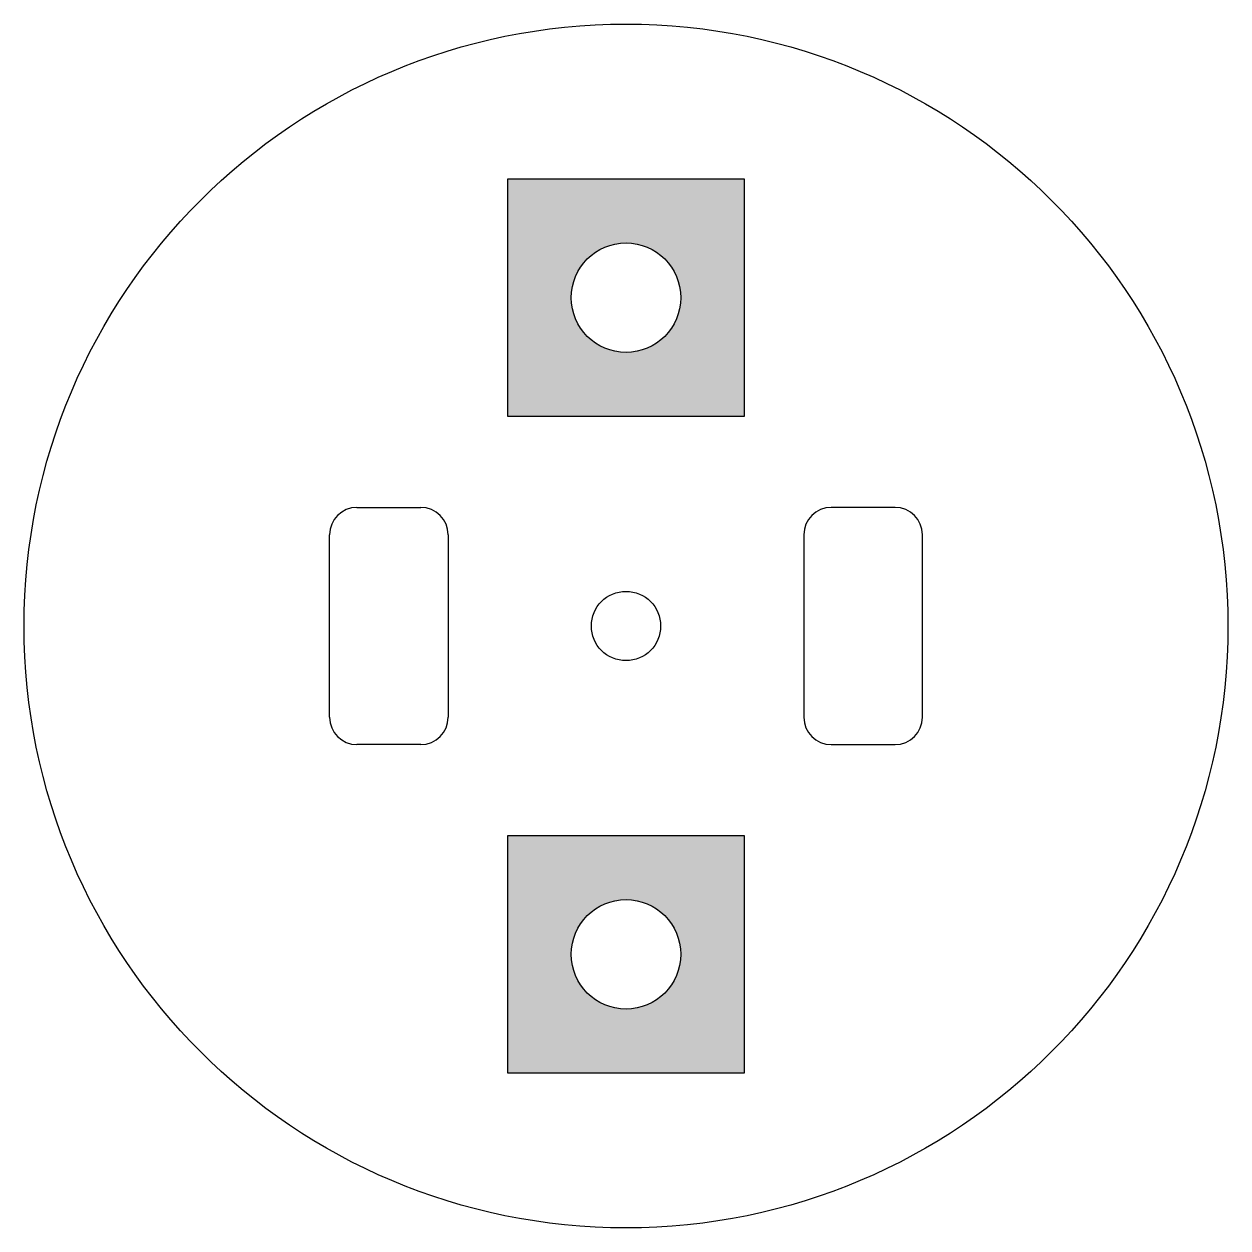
# Model space of a CAD drawing. Header units: millimetres. Extents: x 199.2 to 232.2, y 225.5 to 258.5.
import ezdxf

# ---------------------------------------------------------------- set-up
doc = ezdxf.new("R2010")
doc.units = ezdxf.units.MM
doc.layers.add('Default', color=7, linetype='Continuous')

msp = doc.modelspace()

# ---------------------------------------------------------------- hatches: boundary and pattern name
at = {"layer": 'Default', "linetype": 'Continuous'}
h = msp.add_hatch(color=1, dxfattribs=at)
h.paths.add_polyline_path([(212.498, 247.702), (218.998, 247.702), (218.998, 254.202), (212.498, 254.202)])
edge = h.paths.add_edge_path()
edge.add_ellipse((215.748, 250.952), major_axis=(1.5, 0), ratio=1, start_angle=0, end_angle=360)
h = msp.add_hatch(color=1, dxfattribs=at)
h.paths.add_polyline_path([(218.998, 229.702), (218.998, 236.202), (212.498, 236.202), (212.498, 229.702)])
edge = h.paths.add_edge_path()
edge.add_ellipse((215.748, 232.952), major_axis=(1.5, 0), ratio=1, start_angle=0, end_angle=360)

# ---------------------------------------------------------------- linework, layer by layer
at = {"layer": 'Default', "color": 7, "linetype": 'Continuous'}
for p, q in [((218.998, 254.202), (212.498, 254.202)), ((212.498, 254.202), (212.498, 247.702)), ((218.998, 247.702), (218.998, 254.202)), ((212.498, 247.702), (218.998, 247.702)), ((208.373, 245.202), (210.123, 245.202)), ((223.123, 245.202), (221.373, 245.202)), ((207.623, 239.452), (207.623, 244.452)), ((210.873, 244.452), (210.873, 239.452)), ((220.623, 244.452), (220.623, 239.452)), ((223.873, 239.452), (223.873, 244.452)), ((210.123, 238.702), (208.373, 238.702)), ((221.373, 238.702), (223.123, 238.702)), ((218.998, 236.202), (212.498, 236.202)), ((212.498, 236.202), (212.498, 229.702)), ((218.998, 229.702), (218.998, 236.202)), ((212.498, 229.702), (218.998, 229.702))]:
    msp.add_line(p, q, dxfattribs=at)
for centre, radius in [((215.748, 241.952), 16.5), ((215.748, 250.952), 1.5), ((215.748, 241.952), 0.95), ((215.748, 232.952), 1.5)]:
    msp.add_circle(centre, radius, dxfattribs=at)
for centre, start, end in [((208.373, 244.452), 90, 180), ((210.123, 244.452), 0, 90), ((221.373, 244.452), 90, 180), ((223.123, 244.452), 0, 90), ((208.373, 239.452), 180, 270), ((210.123, 239.452), 270, 0), ((221.373, 239.452), 180, 270), ((223.123, 239.452), 270, 0)]:
    msp.add_arc(centre, 0.75, start, end, dxfattribs=at)

doc.saveas('drawing.dxf')
